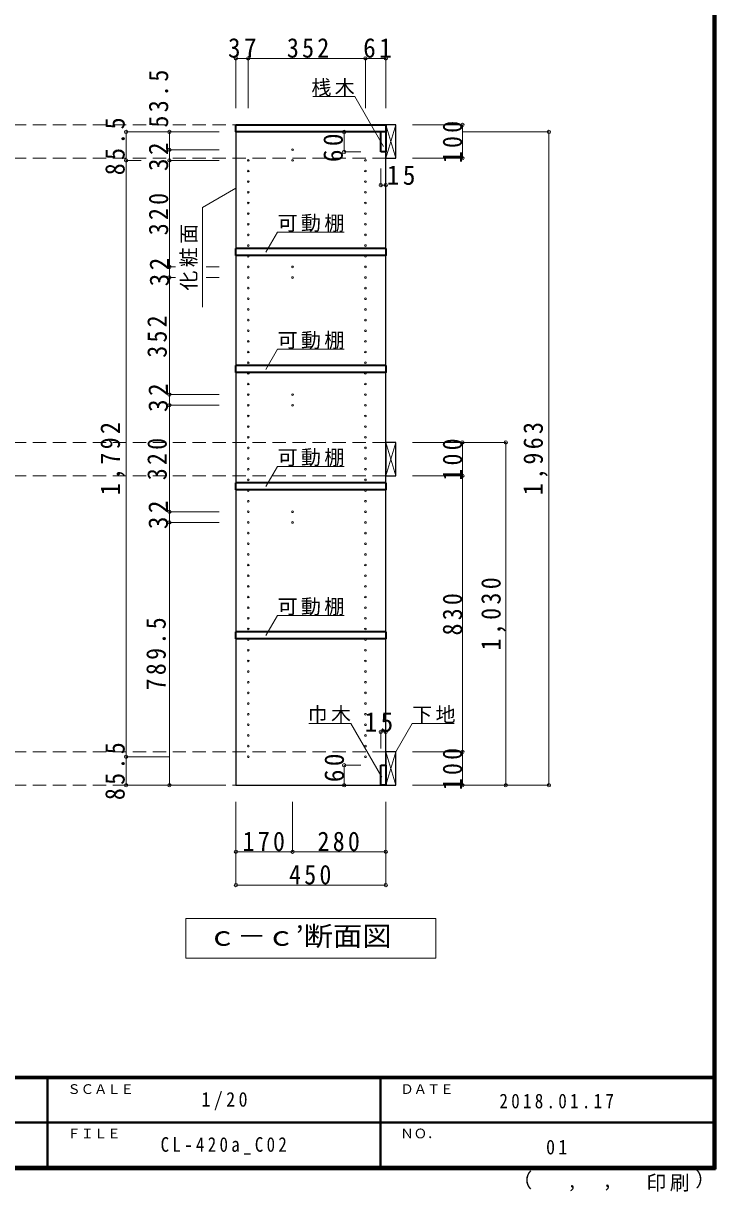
# Model space of a CAD drawing. Units: millimetres at full size, sheet at 1:20; details may follow other scales. Extents: x -3922 to 3878, y -2932 to 2722.
# Drawn here: x 1799 to 3878, y -2932 to 578 of the extents above; entities that cross this region are included whole.
import ezdxf
from ezdxf.enums import TextEntityAlignment as Align

# ---------------------------------------------------------------- set-up
doc = ezdxf.new("R2010")
doc.units = ezdxf.units.MM
doc.header["$LTSCALE"] = 20
doc.header["$PDMODE"] = 32
doc.header["$PDSIZE"] = 10
doc.linetypes.add('DASHED2', pattern=[3, 2, -1])
for name, color, linetype, lineweight in [('0-2', 2, 'Continuous', 35), ('0-4_可動棚', 3, 'Continuous', 25), ('0-5_側板', 4, 'Continuous', 9), ('0-7_桟木・巾木', 2, 'Continuous', 35), ('0-8', 3, 'Continuous', 25), ('0-A_文字', 7, 'Continuous', 18), ('0-B_寸法', 7, 'Continuous', 9), ('F-1_枠', 6, 'Continuous', 40)]:
    doc.layers.add(name, color=color, linetype=linetype, lineweight=lineweight)
doc.layers.add('F-A_文字', color=7, linetype='Continuous')
doc.styles.add('ＭＳ ゴシック', font='')
doc.styles.get('ＭＳ ゴシック').set_extended_font_data('MS Gothic')

msp = doc.modelspace()

# ---------------------------------------------------------------- linework, layer by layer
at = {"layer": '0-2'}
for p, q in [((2437.47, 272.73), (2887.47, 272.73)), ((2887.47, 272.73), (2887.47, 251.73))]:
    msp.add_line(p, q, dxfattribs=at)
msp.add_lwpolyline([(2887.47, 251.73), (2437.47, 251.73), (2437.47, 272.73)], dxfattribs=at)
at = {"layer": '0-4_可動棚', "color": 2, "lineweight": 35}
for p, q in [((2437.47, -119.27), (2437.47, -98.27)), ((2887.47, -98.27), (2437.47, -98.27)), ((2437.47, -471.27), (2437.47, -450.27)), ((2887.47, -450.27), (2437.47, -450.27)), ((2437.47, -823.27), (2437.47, -802.27)), ((2887.47, -802.27), (2437.47, -802.27)), ((2437.47, -1271.27), (2437.47, -1250.27)), ((2887.47, -1250.27), (2437.47, -1250.27))]:
    msp.add_line(p, q, dxfattribs=at)
for points in [[(2887.47, -98.27), (2887.47, -119.27), (2437.47, -119.27)], [(2887.47, -450.27), (2887.47, -471.27), (2437.47, -471.27)], [(2887.47, -802.27), (2887.47, -823.27), (2437.47, -823.27)], [(2887.47, -1250.27), (2887.47, -1271.27), (2437.47, -1271.27)]]:
    msp.add_lwpolyline(points, dxfattribs=at)
at = {"layer": '0-5_側板', "color": 3, "lineweight": 25}
for p, q in [((2887.47, 251.73), (2437.47, 251.73)), ((2887.47, -1711.27), (2887.47, 251.73))]:
    msp.add_line(p, q, dxfattribs=at)
msp.add_lwpolyline([(2437.47, 251.73), (2437.47, -1711.27), (2887.47, -1711.27)], dxfattribs=at)
at = {"layer": '0-5_側板'}
for centre in [(2607.47, 198.23), (2474.47, 166.23), (2607.47, 166.23), (2826.47, 166.23), (2474.47, 134.23), (2826.47, 134.23), (2474.47, 102.23), (2474.47, 70.23), (2826.47, 102.23), (2826.47, 70.23), (2474.47, 38.23), (2826.47, 38.23), (2474.47, 6.23), (2826.47, 6.23), (2474.47, -25.77), (2826.47, -25.77), (2474.47, -57.77), (2826.47, -57.77), (2474.47, -89.77), (2826.47, -89.77), (2474.47, -121.77), (2826.47, -121.77), (2474.47, -153.77), (2607.47, -153.77), (2826.47, -153.77), (2474.47, -185.77), (2607.47, -185.77), (2826.47, -185.77), (2474.47, -217.77), (2826.47, -217.77), (2474.47, -249.77), (2474.47, -281.77), (2826.47, -249.77), (2826.47, -281.77), (2474.47, -313.77), (2826.47, -313.77), (2474.47, -345.77), (2826.47, -345.77), (2474.47, -377.77), (2826.47, -377.77), (2474.47, -409.77), (2826.47, -409.77), (2474.47, -441.77), (2826.47, -441.77), (2474.47, -473.77), (2826.47, -473.77), (2474.47, -505.77), (2826.47, -505.77), (2474.47, -537.77), (2607.47, -537.77), (2826.47, -537.77), (2474.47, -569.77), (2607.47, -569.77), (2826.47, -569.77), (2474.47, -601.77), (2474.47, -633.77), (2826.47, -601.77), (2826.47, -633.77), (2474.47, -665.77), (2826.47, -665.77), (2474.47, -697.77), (2826.47, -697.77), (2474.47, -729.77), (2826.47, -729.77), (2474.47, -761.77), (2826.47, -761.77), (2474.47, -793.77), (2826.47, -793.77), (2474.47, -825.77), (2826.47, -825.77), (2474.47, -857.77), (2826.47, -857.77), (2474.47, -889.77), (2607.47, -889.77), (2826.47, -889.77), (2474.47, -921.77), (2607.47, -921.77), (2826.47, -921.77), (2474.47, -953.77), (2826.47, -953.77), (2474.47, -985.77), (2474.47, -1017.77), (2826.47, -985.77), (2826.47, -1017.77), (2474.47, -1049.77), (2826.47, -1049.77), (2474.47, -1081.77), (2826.47, -1081.77), (2474.47, -1113.77), (2826.47, -1113.77), (2474.47, -1145.77), (2826.47, -1145.77), (2474.47, -1177.77), (2826.47, -1177.77), (2474.47, -1209.77), (2826.47, -1209.77), (2474.47, -1241.77), (2826.47, -1241.77), (2474.47, -1273.77), (2826.47, -1273.77), (2474.47, -1305.77), (2826.47, -1305.77), (2474.47, -1337.77), (2474.47, -1369.77), (2826.47, -1337.77), (2826.47, -1369.77), (2474.47, -1401.77), (2826.47, -1401.77), (2474.47, -1433.77), (2826.47, -1433.77), (2474.47, -1465.77), (2826.47, -1465.77), (2474.47, -1497.77), (2826.47, -1497.77), (2474.47, -1529.77), (2826.47, -1529.77), (2474.47, -1561.77), (2826.47, -1561.77), (2474.47, -1593.77), (2826.47, -1593.77), (2474.47, -1625.77), (2826.47, -1625.77)]:
    msp.add_circle(centre, 2.5, dxfattribs=at)
at = {"layer": '0-7_桟木・巾木'}
for p, q in [((2887.47, 251.73), (2872.47, 251.73)), ((2872.47, 191.73), (2872.47, 251.73)), ((2887.47, 251.73), (2887.47, 191.73)), ((2872.47, -1651.27), (2887.47, -1651.27)), ((2887.47, -1651.27), (2887.47, -1711.27))]:
    msp.add_line(p, q, dxfattribs=at)
for points in [[(2887.47, 191.73), (2875.97, 191.73), (2872.47, 191.73)], [(2887.47, -1711.27), (2872.47, -1711.27), (2872.47, -1651.27)]]:
    msp.add_lwpolyline(points, dxfattribs=at)
at = {"layer": '0-8'}
for p, q in [((2887.47, 272.73), (2887.47, 172.73)), ((2917.47, 272.73), (2887.47, 272.73)), ((2917.47, 172.73), (2917.47, 272.73)), ((2887.47, 172.73), (2917.47, 172.73)), ((2887.47, -681.27), (2887.47, -781.27)), ((2917.47, -681.27), (2887.47, -681.27)), ((2917.47, -781.27), (2917.47, -681.27)), ((2887.47, -781.27), (2917.47, -781.27)), ((2887.47, -1611.27), (2887.47, -1711.27)), ((2917.47, -1611.27), (2887.47, -1611.27)), ((2917.47, -1711.27), (2917.47, -1611.27)), ((2887.47, -1711.27), (2917.47, -1711.27))]:
    msp.add_line(p, q, dxfattribs=at)
at = {"layer": '0-8', "color": 7, "lineweight": 18}
for p, q in [((2887.47, 172.73), (2917.47, 272.73)), ((2887.47, 272.73), (2917.47, 172.73)), ((2887.47, -781.27), (2917.47, -681.27)), ((2887.47, -681.27), (2917.47, -781.27)), ((2887.47, -1711.27), (2917.47, -1611.27)), ((2887.47, -1611.27), (2917.47, -1711.27))]:
    msp.add_line(p, q, dxfattribs=at)
at = {"layer": '0-A_文字'}
for p, q in [((2437.47, 82.66), (2337.47, 24.93)), ((2337.47, -275.07), (2337.47, 24.93)), ((2527.45, -109.79), (2562.47, -49.14)), ((2762.47, -49.14), (2562.47, -49.14)), ((2527.45, -461.79), (2562.47, -401.14)), ((2762.47, -401.14), (2562.47, -401.14)), ((2527.45, -813.79), (2562.47, -753.14)), ((2762.47, -753.14), (2562.47, -753.14)), ((2527.45, -1261.79), (2562.47, -1201.14)), ((2762.47, -1201.14), (2562.47, -1201.14)), ((2782.69, -1525.68), (2656.66, -1525.68)), ((2876.07, -1687.41), (2782.69, -1525.68))]:
    msp.add_line(p, q, dxfattribs=at)
for points in [[(2880.8, 208.2), (2794.12, 358.32), (2668.09, 358.32)], [(2917.47, -1611.27), (2966.89, -1525.68), (3092.91, -1525.68)], [(3037.47, -2111.27), (2287.47, -2111.27), (2287.47, -2231.27)], [(3037.47, -2111.27), (3037.47, -2231.27), (2287.47, -2231.27)]]:
    msp.add_lwpolyline(points, dxfattribs=at)
at = {"layer": '0-B_寸法', "color": 4}
for p, q in [((2437.47, 472.73), (2437.47, 322.73)), ((2437.47, 472.73), (2887.47, 472.73)), ((2474.47, 472.73), (2474.47, 322.73)), ((2826.47, 472.73), (2826.47, 322.73)), ((2887.47, 472.73), (2887.47, 322.73)), ((2107.47, 251.73), (2107.47, -1711.27)), ((2107.47, 251.73), (2237.47, 251.73)), ((2237.47, 251.73), (2237.47, 198.23)), ((2387.47, 251.73), (2237.47, 251.73)), ((2762.47, 251.73), (2762.47, 191.73)), ((2762.47, 251.73), (2812.47, 251.73)), ((3117.47, 272.73), (2967.47, 272.73)), ((3117.47, 272.73), (3117.47, 172.73)), ((3377.47, 251.73), (3117.47, 251.73)), ((3377.47, 251.73), (3377.47, -1711.27)), ((2237.47, 198.23), (2237.47, 166.23)), ((2387.47, 198.23), (2237.47, 198.23)), ((2762.47, 191.73), (2812.47, 191.73)), ((2107.47, 166.23), (2152.48, 166.23)), ((2237.47, 166.23), (2237.47, -153.77)), ((2387.47, 166.23), (2237.47, 166.23)), ((2872.47, 91.73), (2872.47, 141.73)), ((2887.47, 91.73), (2887.47, 141.73)), ((3117.47, 172.73), (2967.47, 172.73)), ((2872.47, 91.73), (2887.47, 91.73)), ((2237.47, -153.77), (2237.47, -185.77)), ((2255.96, -153.77), (2237.47, -153.77)), ((2387.47, -153.77), (2347.72, -153.77)), ((2237.47, -185.77), (2237.47, -537.77)), ((2255.96, -185.77), (2237.47, -185.77)), ((2387.47, -185.77), (2347.72, -185.77)), ((2237.47, -537.77), (2237.47, -569.77)), ((2387.47, -537.77), (2237.47, -537.77)), ((2237.47, -569.77), (2237.47, -889.77)), ((2387.47, -569.77), (2237.47, -569.77)), ((3247.47, -681.27), (2967.47, -681.27)), ((3117.47, -781.27), (3117.47, -681.27)), ((3247.47, -1711.27), (3247.47, -681.27)), ((3117.47, -781.27), (2967.47, -781.27)), ((3117.47, -1611.27), (3117.47, -781.27)), ((2237.47, -889.77), (2237.47, -921.77)), ((2387.47, -889.77), (2237.47, -889.77)), ((2387.47, -921.77), (2237.47, -921.77)), ((2237.47, -1711.27), (2237.47, -921.77)), ((2872.47, -1551.27), (2887.47, -1551.27)), ((2872.47, -1551.27), (2872.47, -1601.27)), ((2887.47, -1551.27), (2887.47, -1601.27)), ((3117.47, -1611.27), (2967.47, -1611.27)), ((3117.47, -1711.27), (3117.47, -1611.27)), ((2107.47, -1625.77), (2237.47, -1625.77)), ((2762.47, -1651.27), (2762.47, -1711.27)), ((2762.47, -1651.27), (2812.47, -1651.27)), ((2107.47, -1711.27), (2237.47, -1711.27)), ((2237.47, -1711.27), (2387.47, -1711.27)), ((2762.47, -1711.27), (2812.47, -1711.27)), ((3377.47, -1711.27), (2967.47, -1711.27)), ((2437.47, -2011.27), (2437.47, -1761.27)), ((2607.47, -1911.27), (2607.47, -1761.27)), ((2887.47, -2011.27), (2887.47, -1761.27)), ((2437.47, -1911.27), (2887.47, -1911.27)), ((2437.47, -2011.27), (2887.47, -2011.27))]:
    msp.add_line(p, q, dxfattribs=at)
at = {"layer": '0-B_寸法', "color": 4, "linetype": 'DASHED2'}
for p, q in [((2887.47, 272.73), (-2721.53, 272.73)), ((2887.47, 172.73), (-2721.53, 172.73)), ((2887.47, -681.27), (-2721.53, -681.27)), ((2887.47, -781.27), (-2721.53, -781.27)), ((2887.47, -1611.27), (-2721.53, -1611.27)), ((2887.47, -1711.27), (-2721.53, -1711.27))]:
    msp.add_line(p, q, dxfattribs=at)
at = {"layer": '0-B_寸法'}
for p in [(2437.47, 472.73), (2474.47, 472.73), (2826.47, 472.73), (2887.47, 472.73), (2107.47, 251.73), (2237.47, 251.73), (2762.47, 251.73), (3117.47, 272.73), (3377.47, 251.73), (2237.47, 198.23), (2762.47, 191.73), (3117.47, 172.73), (2107.47, 166.23), (2237.47, 166.23), (2872.47, 91.73), (2887.47, 91.73), (2237.47, -153.77), (2237.47, -185.77), (2237.47, -537.77), (2237.47, -569.77), (3117.47, -681.27), (3247.47, -681.27), (3117.47, -781.27), (2237.47, -889.77), (2237.47, -921.77), (2872.47, -1551.27), (2887.47, -1551.27), (3117.47, -1611.27), (2107.47, -1625.77), (2762.47, -1651.27), (2107.47, -1711.27), (2237.47, -1711.27), (2762.47, -1711.27), (3117.47, -1711.27), (3247.47, -1711.27), (3377.47, -1711.27), (2437.47, -1911.27), (2607.47, -1911.27), (2887.47, -1911.27), (2437.47, -2011.27), (2887.47, -2011.27)]:
    msp.add_point(p, dxfattribs=at)
at = {"layer": 'F-1_枠'}
for p, q in [((3871.3, 2722.29), (3871.3, -2864.37)), ((3874.63, 2722.29), (3874.63, -2864.37)), ((3877.97, 2722.29), (3877.97, -2864.37)), ((3877.97, -2587.71), (-3922.03, -2587.71)), ((3877.97, -2591.04), (-3922.03, -2591.04)), ((1871.3, -2591.04), (1871.3, -2857.71)), ((2871.3, -2591.04), (2871.3, -2857.71)), ((-22.03, -2724.37), (3871.3, -2724.38)), ((3877.97, -2857.71), (-3922.03, -2857.71)), ((3877.97, -2861.04), (-3922.03, -2861.04)), ((3877.97, -2864.37), (-3922.03, -2864.37))]:
    msp.add_line(p, q, dxfattribs=at)

# ---------------------------------------------------------------- texts
at = {"layer": '0-A_文字', "style": 'ＭＳ ゴシック', "width": 1.1}
msp.add_text('ｃ－ｃ’断面図', height=58.65, dxfattribs=at).set_placement((2352.47, -2211.27), align=Align.BOTTOM_LEFT)
at = {"layer": '0-A_文字', "char_height": 43.99, "attachment_point": 7, "style": 'ＭＳ ゴシック'}
for s, insert in [('\\T1.17;桟木', (2664.12, 358.32)), ('\\T1.17;可動棚', (2562.47, -49.14)), ('\\T1.17;可動棚', (2562.47, -401.14)), ('\\T1.17;可動棚', (2562.47, -753.14)), ('\\T1.17;可動棚', (2562.47, -1201.14)), ('\\T1.17;巾木', (2652.69, -1525.68)), ('\\T1.17;下地', (2966.89, -1525.68))]:
    msp.add_mtext(s, dxfattribs=dict(at, insert=insert))
at = {"layer": '0-A_文字', "insert": (2322.47, -225.07), "char_height": 43.99, "attachment_point": 7, "rotation": 90, "style": 'ＭＳ ゴシック'}
msp.add_mtext('\\T1.17;化粧面', dxfattribs=at)
at = {"layer": '0-B_寸法', "char_height": 58.65, "attachment_point": 7, "style": 'ＭＳ ゴシック'}
for s, insert in [('\\T1.27;\\W0.95;37', (2413.47, 473.94)), ('\\T1.27;\\W0.9;352', (2590.47, 473.94)), ('\\T1.27;\\W0.95;61', (2819.47, 473.94)), ('\\T1.27;\\W0.95;15', (2890.36, 91.73)), ('\\T1.27;\\W0.95;15', (2823.62, -1551.27)), ('\\T1.27;\\W0.9;170', (2457.47, -1910.06)), ('\\T1.27;\\W0.9;280', (2682.47, -1910.06)), ('\\T1.27;\\W0.9;450', (2596.93, -2010.06))]:
    msp.add_mtext(s, dxfattribs=dict(at, insert=insert))
at = {"layer": '0-B_寸法', "char_height": 58.65, "attachment_point": 7, "rotation": 90, "style": 'ＭＳ ゴシック'}
for s, insert in [('\\T1.28;\\W0.9;53.5', (2234.86, 264.81)), ('\\T1.28;\\W0.9;85.5', (2104.15, 121.48)), ('\\T1.27;\\W0.9;100', (3117.47, 157.73)), ('\\T1.27;\\W0.95;32', (2234.86, 134.1)), ('\\T1.27;\\W0.95;60', (2759.27, 160.86)), ('\\T1.27;\\W0.9;320', (2234.86, -58.77)), ('\\T1.27;\\W0.95;32', (2237.47, -212.27)), ('\\T1.27;\\W0.9;352', (2230.56, -426.77)), ('\\T1.27;\\W0.95;32', (2233.96, -589.89)), ('\\T1.28;\\W0.9;1,792', (2104.15, -839.77)), ('\\T1.28;\\W0.9;1,963', (3374.15, -839.77)), ('\\T1.27;\\W0.9;320', (2230.56, -794.77)), ('\\T1.27;\\W0.9;100', (3117.47, -796.27)), ('\\T1.27;\\W0.95;32', (2233.96, -941.89)), ('\\T1.28;\\W0.9;1,030', (3247.47, -1306.27)), ('\\T1.27;\\W0.9;830', (3117.47, -1261.27)), ('\\T1.28;\\W0.9;789.5', (2227.47, -1426.52)), ('\\T1.28;\\W0.9;85.5', (2104.15, -1756.02)), ('\\T1.27;\\W0.9;100', (3117.47, -1726.27)), ('\\T1.27;\\W0.95;60', (2762.47, -1702.05))]:
    msp.add_mtext(s, dxfattribs=dict(at, insert=insert))
at = {"layer": 'F-A_文字', "style": 'ＭＳ ゴシック'}
for s, height, p in [('ＳＣＡＬＥ', 29.33, (1931.3, -2647.71)), ('ＤＡＴＥ', 29.33, (2931.3, -2647.71)), ('ＦＩＬＥ', 29.33, (1931.3, -2781.04)), ('ＮＯ．', 29.33, (2931.3, -2781.04)), ('（', 43.99, (3267.32, -2933.25)), ('）', 43.99, (3816.9, -2930.46)), (',', 43.99, (3432.15, -2933.25)), (',', 43.99, (3538.1, -2931.39))]:
    msp.add_text(s, height=height, dxfattribs=at).set_placement(p, align=Align.BOTTOM_LEFT)
at = {"layer": 'F-A_文字', "char_height": 43.99, "attachment_point": 7, "style": 'ＭＳ ゴシック'}
for s, insert in [('\\T1.38;\\W0.9;1/20', (2333.8, -2687.71)), ('\\T1.39;\\W0.85;2018.01.17', (3228.8, -2682.71)), ('\\T1.39;\\W0.85;CL-420a_C02', (2211.3, -2821.04)), ('\\T1.36;\\W0.9;01', (3368.8, -2821.04)), ('\\T1.17;印刷', (3670.07, -2932.32))]:
    msp.add_mtext(s, dxfattribs=dict(at, insert=insert))

doc.saveas('drawing.dxf')
